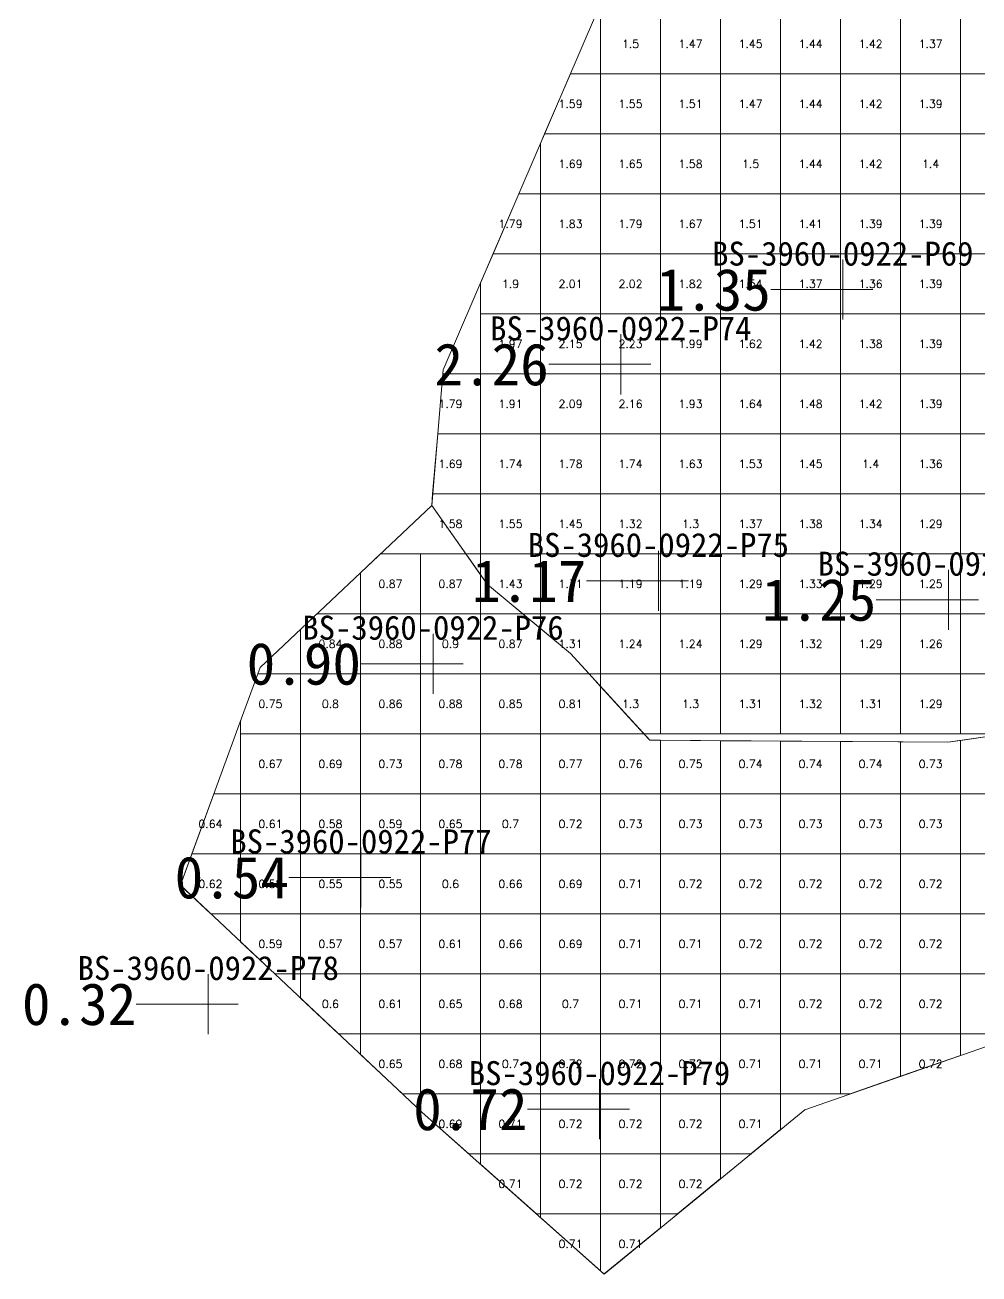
# Model space of a CAD drawing. Header units: inches. Extents: x 469941.1 to 469984.2, y 4349678.7 to 4349716.
# Drawn here: x 469941.13 to 469957.03, y 4349678.65 to 4349699.47 of the extents above; entities that cross this region are included whole.
import ezdxf
from ezdxf.enums import TextEntityAlignment as Align

# ---------------------------------------------------------------- set-up
doc = ezdxf.new("R2010")
doc.units = ezdxf.units.IN
doc.header["$MEASUREMENT"] = 0
for name, color, linetype, lineweight in [('0.500-1.000', 7, 'Continuous', 0), ('点', 7, 'Continuous', 0), ('爆区方格网', 7, 'Continuous', 0), ('线条', 7, 'Continuous', 0), ('钻孔', 7, 'Continuous', 0)]:
    doc.layers.add(name, color=color, linetype=linetype, lineweight=lineweight)
doc.styles.add('3dmine_textStyle_1', font='txt.shx', dxfattribs={"height": 1, "bigfont": 'gbcbig.shx'})
doc.styles.add('3dmine_textStyle_2', font='', dxfattribs={"height": 1})
doc.styles.get('3dmine_textStyle_2').set_extended_font_data('SimSun-ExtB')

msp = doc.modelspace()

# ---------------------------------------------------------------- hatches: boundary and pattern name
at = {"layer": '钻孔', "linetype": 'Continuous', "lineweight": 0, "true_color": 0x0000ff, "extrusion": (0, 1, 0)}
for points in [[(-469955.757, 3950.431), (-469954.757, 3950.431), (-469954.757, 3961.431), (-469955.757, 3961.431)], [(-469952.684, 3950.383), (-469951.684, 3950.383), (-469951.684, 3961.383), (-469952.684, 3961.383)], [(-469957.515, 3950.439), (-469956.515, 3950.439), (-469956.515, 3961.439), (-469957.515, 3961.439)]]:
    msp.add_hatch(color=5, dxfattribs=at).paths.add_polyline_path(points, flags=0)
at = {"layer": '钻孔', "linetype": 'Continuous', "lineweight": 0, "true_color": 0xff0000, "extrusion": (0, 1, 0)}
msp.add_hatch(color=1, dxfattribs=at).paths.add_polyline_path([(-469952.058, 3949.57), (-469951.058, 3949.57), (-469951.058, 3961.57), (-469952.058, 3961.57)], flags=0)
at = {"layer": '钻孔', "linetype": 'Continuous', "lineweight": 0, "true_color": 0x00ffff, "extrusion": (0, 1, 0)}
for points in [[(-469948.929, 3950.426), (-469947.929, 3950.426), (-469947.929, 3961.426), (-469948.929, 3961.426)], [(-469947.729, 3949.663), (-469946.729, 3949.663), (-469946.729, 3961.663), (-469947.729, 3961.663)], [(-469951.703, 3949.534), (-469950.703, 3949.534), (-469950.703, 3961.534), (-469951.703, 3961.534)]]:
    msp.add_hatch(color=4, dxfattribs=at).paths.add_polyline_path(points, flags=0)
at = {"layer": '钻孔', "linetype": 'Continuous', "lineweight": 0, "true_color": 0x808080, "extrusion": (0, 1, 0)}
msp.add_hatch(color=8, dxfattribs=at).paths.add_polyline_path([(-469945.185, 3949.56), (-469944.185, 3949.56), (-469944.185, 3961.56), (-469945.185, 3961.56)], flags=0)

# ---------------------------------------------------------------- linework, layer by layer
at = {"color": 5, "linetype": 'Continuous', "lineweight": 0, "true_color": 0x0000ff, "elevation": 3955.312}
msp.add_lwpolyline([(469956.509, 4349687.517), (469951.539, 4349687.55), (469950.221, 4349688.994), (469948.836, 4349690.144), (469947.907, 4349691.463), (469948.098, 4349693.722), (469950.911, 4349700.265), (469954.86, 4349706.218), (469957.664, 4349708.641), (469959.771, 4349706.436), (469962.187, 4349703.349), (469961.209, 4349701.689), (469964.645, 4349699.455), (469959.921, 4349698.62), (469957.479, 4349696.087), (469959.031, 4349690.31), (469962.578, 4349688.383), (469956.509, 4349687.517)], dxfattribs=at)
at = {"layer": '0.500-1.000', "color": 4, "linetype": 'Continuous', "lineweight": 0, "true_color": 0x00ffff}
msp.add_lwpolyline([(469948.836, 4349690.144), (469950.221, 4349688.994), (469951.539, 4349687.55), (469955.762, 4349687.522), (469956.509, 4349687.517), (469962.578, 4349688.383), (469965.577, 4349685.382), (469954.122, 4349681.391), (469950.778, 4349678.653), (469947.749, 4349681.347), (469947.246, 4349681.819), (469943.719, 4349685.132), (469944.739, 4349687.917), (469945.048, 4349688.759), (469947.907, 4349691.463), (469948.836, 4349690.144)], dxfattribs=at)
at = {"layer": '点', "color": 138, "linetype": 'Continuous', "lineweight": 0, "true_color": 0x004c4c}
for points, elevation in [([(469954.757, 4349694.559), (469954.757, 4349695.559)], 3961.431), ([(469955.257, 4349695.059), (469954.257, 4349695.059)], 3961.431), ([(469951.058, 4349693.314), (469951.058, 4349694.314)], 3961.57), ([(469951.558, 4349693.814), (469950.558, 4349693.814)], 3961.57), ([(469951.684, 4349689.704), (469951.684, 4349690.704)], 3961.383), ([(469956.515, 4349689.391), (469956.515, 4349690.391)], 3961.439), ([(469952.184, 4349690.204), (469951.184, 4349690.204)], 3961.383), ([(469957.015, 4349689.891), (469956.015, 4349689.891)], 3961.439), ([(469947.929, 4349688.325), (469947.929, 4349689.325)], 3961.426), ([(469948.429, 4349688.825), (469947.429, 4349688.825)], 3961.426), ([(469946.729, 4349684.763), (469946.729, 4349685.763)], 3961.663), ([(469947.229, 4349685.263), (469946.229, 4349685.263)], 3961.663), ([(469944.185, 4349682.653), (469944.185, 4349683.653)], 3961.56), ([(469944.685, 4349683.153), (469943.685, 4349683.153)], 3961.56), ([(469950.703, 4349680.901), (469950.703, 4349681.901)], 3961.534), ([(469951.203, 4349681.401), (469950.203, 4349681.401)], 3961.534)]:
    msp.add_lwpolyline(points, dxfattribs=dict(at, elevation=elevation))
at = {"layer": '爆区方格网', "color": 5, "linetype": 'Continuous', "lineweight": 0, "true_color": 0x0000ff, "elevation": 3961.383}
for points in [[(469951.72, 4349698.654), (469950.72, 4349698.654), (469950.72, 4349699.654), (469951.72, 4349699.654), (469951.72, 4349698.654)], [(469952.72, 4349698.654), (469951.72, 4349698.654), (469951.72, 4349699.654), (469952.72, 4349699.654), (469952.72, 4349698.654)], [(469953.72, 4349698.654), (469952.72, 4349698.654), (469952.72, 4349699.654), (469953.72, 4349699.654), (469953.72, 4349698.654)], [(469954.72, 4349698.654), (469953.72, 4349698.654), (469953.72, 4349699.654), (469954.72, 4349699.654), (469954.72, 4349698.654)], [(469955.72, 4349698.654), (469954.72, 4349698.654), (469954.72, 4349699.654), (469955.72, 4349699.654), (469955.72, 4349698.654)], [(469956.72, 4349698.654), (469955.72, 4349698.654), (469955.72, 4349699.654), (469956.72, 4349699.654), (469956.72, 4349698.654)], [(469957.72, 4349698.654), (469956.72, 4349698.654), (469956.72, 4349699.654), (469957.72, 4349699.654), (469957.72, 4349698.654)], [(469950.72, 4349697.654), (469949.788, 4349697.654), (469950.218, 4349698.654), (469950.72, 4349698.654), (469950.72, 4349697.654)], [(469951.72, 4349697.654), (469950.72, 4349697.654), (469950.72, 4349698.654), (469951.72, 4349698.654), (469951.72, 4349697.654)], [(469952.72, 4349697.654), (469951.72, 4349697.654), (469951.72, 4349698.654), (469952.72, 4349698.654), (469952.72, 4349697.654)], [(469953.72, 4349697.654), (469952.72, 4349697.654), (469952.72, 4349698.654), (469953.72, 4349698.654), (469953.72, 4349697.654)], [(469954.72, 4349697.654), (469953.72, 4349697.654), (469953.72, 4349698.654), (469954.72, 4349698.654), (469954.72, 4349697.654)], [(469955.72, 4349697.654), (469954.72, 4349697.654), (469954.72, 4349698.654), (469955.72, 4349698.654), (469955.72, 4349697.654)], [(469956.72, 4349697.654), (469955.72, 4349697.654), (469955.72, 4349698.654), (469956.72, 4349698.654), (469956.72, 4349697.654)], [(469957.72, 4349697.654), (469956.72, 4349697.654), (469956.72, 4349698.654), (469957.72, 4349698.654), (469957.72, 4349697.654)], [(469950.72, 4349696.654), (469949.72, 4349696.654), (469949.72, 4349697.495), (469949.788, 4349697.654), (469950.72, 4349697.654), (469950.72, 4349696.654)], [(469951.72, 4349696.654), (469950.72, 4349696.654), (469950.72, 4349697.654), (469951.72, 4349697.654), (469951.72, 4349696.654)], [(469952.72, 4349696.654), (469951.72, 4349696.654), (469951.72, 4349697.654), (469952.72, 4349697.654), (469952.72, 4349696.654)], [(469953.72, 4349696.654), (469952.72, 4349696.654), (469952.72, 4349697.654), (469953.72, 4349697.654), (469953.72, 4349696.654)], [(469954.72, 4349696.654), (469953.72, 4349696.654), (469953.72, 4349697.654), (469954.72, 4349697.654), (469954.72, 4349696.654)], [(469955.72, 4349696.654), (469954.72, 4349696.654), (469954.72, 4349697.654), (469955.72, 4349697.654), (469955.72, 4349696.654)], [(469956.72, 4349696.654), (469955.72, 4349696.654), (469955.72, 4349697.654), (469956.72, 4349697.654), (469956.72, 4349696.654)], [(469957.72, 4349696.654), (469956.72, 4349696.654), (469956.72, 4349697.654), (469957.72, 4349697.654), (469957.72, 4349696.654)], [(469949.72, 4349695.654), (469948.929, 4349695.654), (469949.359, 4349696.654), (469949.72, 4349696.654), (469949.72, 4349695.654)], [(469950.72, 4349695.654), (469949.72, 4349695.654), (469949.72, 4349696.654), (469950.72, 4349696.654), (469950.72, 4349695.654)], [(469951.72, 4349695.654), (469950.72, 4349695.654), (469950.72, 4349696.654), (469951.72, 4349696.654), (469951.72, 4349695.654)], [(469952.72, 4349695.654), (469951.72, 4349695.654), (469951.72, 4349696.654), (469952.72, 4349696.654), (469952.72, 4349695.654)], [(469953.72, 4349695.654), (469952.72, 4349695.654), (469952.72, 4349696.654), (469953.72, 4349696.654), (469953.72, 4349695.654)], [(469954.72, 4349695.654), (469953.72, 4349695.654), (469953.72, 4349696.654), (469954.72, 4349696.654), (469954.72, 4349695.654)], [(469955.72, 4349695.654), (469954.72, 4349695.654), (469954.72, 4349696.654), (469955.72, 4349696.654), (469955.72, 4349695.654)], [(469956.72, 4349695.654), (469955.72, 4349695.654), (469955.72, 4349696.654), (469956.72, 4349696.654), (469956.72, 4349695.654)], [(469957.72, 4349696.337), (469957.479, 4349696.087), (469957.595, 4349695.654), (469956.72, 4349695.654), (469956.72, 4349696.654), (469957.72, 4349696.654), (469957.72, 4349696.337)], [(469949.72, 4349694.654), (469948.72, 4349694.654), (469948.72, 4349695.17), (469948.929, 4349695.654), (469949.72, 4349695.654), (469949.72, 4349694.654)], [(469950.72, 4349694.654), (469949.72, 4349694.654), (469949.72, 4349695.654), (469950.72, 4349695.654), (469950.72, 4349694.654)], [(469951.72, 4349694.654), (469950.72, 4349694.654), (469950.72, 4349695.654), (469951.72, 4349695.654), (469951.72, 4349694.654)], [(469952.72, 4349694.654), (469951.72, 4349694.654), (469951.72, 4349695.654), (469952.72, 4349695.654), (469952.72, 4349694.654)], [(469953.72, 4349694.654), (469952.72, 4349694.654), (469952.72, 4349695.654), (469953.72, 4349695.654), (469953.72, 4349694.654)], [(469954.72, 4349694.654), (469953.72, 4349694.654), (469953.72, 4349695.654), (469954.72, 4349695.654), (469954.72, 4349694.654)], [(469955.72, 4349694.654), (469954.72, 4349694.654), (469954.72, 4349695.654), (469955.72, 4349695.654), (469955.72, 4349694.654)], [(469956.72, 4349694.654), (469955.72, 4349694.654), (469955.72, 4349695.654), (469956.72, 4349695.654), (469956.72, 4349694.654)], [(469957.72, 4349695.189), (469957.72, 4349694.654), (469956.72, 4349694.654), (469956.72, 4349695.654), (469957.595, 4349695.654), (469957.72, 4349695.189)], [(469949.72, 4349693.654), (469948.72, 4349693.654), (469948.72, 4349694.654), (469949.72, 4349694.654), (469949.72, 4349693.654)], [(469950.72, 4349693.654), (469949.72, 4349693.654), (469949.72, 4349694.654), (469950.72, 4349694.654), (469950.72, 4349693.654)], [(469951.72, 4349693.654), (469950.72, 4349693.654), (469950.72, 4349694.654), (469951.72, 4349694.654), (469951.72, 4349693.654)], [(469952.72, 4349693.654), (469951.72, 4349693.654), (469951.72, 4349694.654), (469952.72, 4349694.654), (469952.72, 4349693.654)], [(469953.72, 4349693.654), (469952.72, 4349693.654), (469952.72, 4349694.654), (469953.72, 4349694.654), (469953.72, 4349693.654)], [(469954.72, 4349693.654), (469953.72, 4349693.654), (469953.72, 4349694.654), (469954.72, 4349694.654), (469954.72, 4349693.654)], [(469955.72, 4349693.654), (469954.72, 4349693.654), (469954.72, 4349694.654), (469955.72, 4349694.654), (469955.72, 4349693.654)], [(469956.72, 4349693.654), (469955.72, 4349693.654), (469955.72, 4349694.654), (469956.72, 4349694.654), (469956.72, 4349693.654)], [(469957.72, 4349693.654), (469956.72, 4349693.654), (469956.72, 4349694.654), (469957.72, 4349694.654), (469957.72, 4349693.654)], [(469948.72, 4349692.654), (469948.008, 4349692.654), (469948.092, 4349693.654), (469948.72, 4349693.654), (469948.72, 4349692.654)], [(469949.72, 4349692.654), (469948.72, 4349692.654), (469948.72, 4349693.654), (469949.72, 4349693.654), (469949.72, 4349692.654)], [(469950.72, 4349692.654), (469949.72, 4349692.654), (469949.72, 4349693.654), (469950.72, 4349693.654), (469950.72, 4349692.654)], [(469951.72, 4349692.654), (469950.72, 4349692.654), (469950.72, 4349693.654), (469951.72, 4349693.654), (469951.72, 4349692.654)], [(469952.72, 4349692.654), (469951.72, 4349692.654), (469951.72, 4349693.654), (469952.72, 4349693.654), (469952.72, 4349692.654)], [(469953.72, 4349692.654), (469952.72, 4349692.654), (469952.72, 4349693.654), (469953.72, 4349693.654), (469953.72, 4349692.654)], [(469954.72, 4349692.654), (469953.72, 4349692.654), (469953.72, 4349693.654), (469954.72, 4349693.654), (469954.72, 4349692.654)], [(469955.72, 4349692.654), (469954.72, 4349692.654), (469954.72, 4349693.654), (469955.72, 4349693.654), (469955.72, 4349692.654)], [(469956.72, 4349692.654), (469955.72, 4349692.654), (469955.72, 4349693.654), (469956.72, 4349693.654), (469956.72, 4349692.654)], [(469957.72, 4349692.654), (469956.72, 4349692.654), (469956.72, 4349693.654), (469957.72, 4349693.654), (469957.72, 4349692.654)], [(469948.72, 4349691.654), (469947.923, 4349691.654), (469948.008, 4349692.654), (469948.72, 4349692.654), (469948.72, 4349691.654)], [(469949.72, 4349691.654), (469948.72, 4349691.654), (469948.72, 4349692.654), (469949.72, 4349692.654), (469949.72, 4349691.654)], [(469950.72, 4349691.654), (469949.72, 4349691.654), (469949.72, 4349692.654), (469950.72, 4349692.654), (469950.72, 4349691.654)], [(469951.72, 4349691.654), (469950.72, 4349691.654), (469950.72, 4349692.654), (469951.72, 4349692.654), (469951.72, 4349691.654)], [(469952.72, 4349691.654), (469951.72, 4349691.654), (469951.72, 4349692.654), (469952.72, 4349692.654), (469952.72, 4349691.654)], [(469953.72, 4349691.654), (469952.72, 4349691.654), (469952.72, 4349692.654), (469953.72, 4349692.654), (469953.72, 4349691.654)], [(469954.72, 4349691.654), (469953.72, 4349691.654), (469953.72, 4349692.654), (469954.72, 4349692.654), (469954.72, 4349691.654)], [(469955.72, 4349691.654), (469954.72, 4349691.654), (469954.72, 4349692.654), (469955.72, 4349692.654), (469955.72, 4349691.654)], [(469956.72, 4349691.654), (469955.72, 4349691.654), (469955.72, 4349692.654), (469956.72, 4349692.654), (469956.72, 4349691.654)], [(469957.72, 4349691.654), (469956.72, 4349691.654), (469956.72, 4349692.654), (469957.72, 4349692.654), (469957.72, 4349691.654)], [(469948.72, 4349690.654), (469948.476, 4349690.654), (469947.907, 4349691.463), (469947.923, 4349691.654), (469948.72, 4349691.654), (469948.72, 4349690.654)], [(469949.72, 4349690.654), (469948.72, 4349690.654), (469948.72, 4349691.654), (469949.72, 4349691.654), (469949.72, 4349690.654)], [(469950.72, 4349690.654), (469949.72, 4349690.654), (469949.72, 4349691.654), (469950.72, 4349691.654), (469950.72, 4349690.654)], [(469951.72, 4349690.654), (469950.72, 4349690.654), (469950.72, 4349691.654), (469951.72, 4349691.654), (469951.72, 4349690.654)], [(469952.72, 4349690.654), (469951.72, 4349690.654), (469951.72, 4349691.654), (469952.72, 4349691.654), (469952.72, 4349690.654)], [(469953.72, 4349690.654), (469952.72, 4349690.654), (469952.72, 4349691.654), (469953.72, 4349691.654), (469953.72, 4349690.654)], [(469954.72, 4349690.654), (469953.72, 4349690.654), (469953.72, 4349691.654), (469954.72, 4349691.654), (469954.72, 4349690.654)], [(469955.72, 4349690.654), (469954.72, 4349690.654), (469954.72, 4349691.654), (469955.72, 4349691.654), (469955.72, 4349690.654)], [(469956.72, 4349690.654), (469955.72, 4349690.654), (469955.72, 4349691.654), (469956.72, 4349691.654), (469956.72, 4349690.654)], [(469957.72, 4349690.654), (469956.72, 4349690.654), (469956.72, 4349691.654), (469957.72, 4349691.654), (469957.72, 4349690.654)], [(469949.72, 4349689.654), (469949.425, 4349689.654), (469948.836, 4349690.144), (469948.72, 4349690.308), (469948.72, 4349690.654), (469949.72, 4349690.654), (469949.72, 4349689.654)], [(469950.72, 4349689.654), (469949.72, 4349689.654), (469949.72, 4349690.654), (469950.72, 4349690.654), (469950.72, 4349689.654)], [(469951.72, 4349689.654), (469950.72, 4349689.654), (469950.72, 4349690.654), (469951.72, 4349690.654), (469951.72, 4349689.654)], [(469952.72, 4349689.654), (469951.72, 4349689.654), (469951.72, 4349690.654), (469952.72, 4349690.654), (469952.72, 4349689.654)], [(469953.72, 4349689.654), (469952.72, 4349689.654), (469952.72, 4349690.654), (469953.72, 4349690.654), (469953.72, 4349689.654)], [(469954.72, 4349689.654), (469953.72, 4349689.654), (469953.72, 4349690.654), (469954.72, 4349690.654), (469954.72, 4349689.654)], [(469955.72, 4349689.654), (469954.72, 4349689.654), (469954.72, 4349690.654), (469955.72, 4349690.654), (469955.72, 4349689.654)], [(469956.72, 4349689.654), (469955.72, 4349689.654), (469955.72, 4349690.654), (469956.72, 4349690.654), (469956.72, 4349689.654)], [(469957.72, 4349689.654), (469956.72, 4349689.654), (469956.72, 4349690.654), (469957.72, 4349690.654), (469957.72, 4349689.654)], [(469950.72, 4349688.654), (469950.531, 4349688.654), (469950.221, 4349688.994), (469949.72, 4349689.41), (469949.72, 4349689.654), (469950.72, 4349689.654), (469950.72, 4349688.654)], [(469951.72, 4349688.654), (469950.72, 4349688.654), (469950.72, 4349689.654), (469951.72, 4349689.654), (469951.72, 4349688.654)], [(469952.72, 4349688.654), (469951.72, 4349688.654), (469951.72, 4349689.654), (469952.72, 4349689.654), (469952.72, 4349688.654)], [(469953.72, 4349688.654), (469952.72, 4349688.654), (469952.72, 4349689.654), (469953.72, 4349689.654), (469953.72, 4349688.654)], [(469954.72, 4349688.654), (469953.72, 4349688.654), (469953.72, 4349689.654), (469954.72, 4349689.654), (469954.72, 4349688.654)], [(469955.72, 4349688.654), (469954.72, 4349688.654), (469954.72, 4349689.654), (469955.72, 4349689.654), (469955.72, 4349688.654)], [(469956.72, 4349688.654), (469955.72, 4349688.654), (469955.72, 4349689.654), (469956.72, 4349689.654), (469956.72, 4349688.654)], [(469957.72, 4349688.654), (469956.72, 4349688.654), (469956.72, 4349689.654), (469957.72, 4349689.654), (469957.72, 4349688.654)], [(469951.72, 4349687.654), (469951.443, 4349687.654), (469950.72, 4349688.447), (469950.72, 4349688.654), (469951.72, 4349688.654), (469951.72, 4349687.654)], [(469952.72, 4349687.654), (469951.72, 4349687.654), (469951.72, 4349688.654), (469952.72, 4349688.654), (469952.72, 4349687.654)], [(469953.72, 4349687.654), (469952.72, 4349687.654), (469952.72, 4349688.654), (469953.72, 4349688.654), (469953.72, 4349687.654)], [(469954.72, 4349687.654), (469953.72, 4349687.654), (469953.72, 4349688.654), (469954.72, 4349688.654), (469954.72, 4349687.654)], [(469955.72, 4349687.654), (469954.72, 4349687.654), (469954.72, 4349688.654), (469955.72, 4349688.654), (469955.72, 4349687.654)], [(469956.72, 4349687.654), (469955.72, 4349687.654), (469955.72, 4349688.654), (469956.72, 4349688.654), (469956.72, 4349687.654)], [(469957.72, 4349687.689), (469957.474, 4349687.654), (469956.72, 4349687.654), (469956.72, 4349688.654), (469957.72, 4349688.654), (469957.72, 4349687.689)]]:
    msp.add_lwpolyline(points, dxfattribs=at)
at = {"layer": '爆区方格网', "color": 4, "linetype": 'Continuous', "lineweight": 0, "true_color": 0x00ffff, "elevation": 3961.534}
for points in [[(469947.72, 4349689.654), (469946.72, 4349689.654), (469946.72, 4349690.34), (469947.052, 4349690.654), (469947.72, 4349690.654), (469947.72, 4349689.654)], [(469948.72, 4349690.308), (469948.72, 4349689.654), (469947.72, 4349689.654), (469947.72, 4349690.654), (469948.476, 4349690.654), (469948.72, 4349690.308)], [(469946.72, 4349688.654), (469945.72, 4349688.654), (469945.72, 4349689.395), (469945.995, 4349689.654), (469946.72, 4349689.654), (469946.72, 4349688.654)], [(469947.72, 4349688.654), (469946.72, 4349688.654), (469946.72, 4349689.654), (469947.72, 4349689.654), (469947.72, 4349688.654)], [(469948.72, 4349688.654), (469947.72, 4349688.654), (469947.72, 4349689.654), (469948.72, 4349689.654), (469948.72, 4349688.654)], [(469949.72, 4349689.41), (469949.72, 4349688.654), (469948.72, 4349688.654), (469948.72, 4349689.654), (469949.425, 4349689.654), (469949.72, 4349689.41)], [(469945.72, 4349687.654), (469944.72, 4349687.654), (469944.72, 4349687.865), (469944.739, 4349687.917), (469945.009, 4349688.654), (469945.72, 4349688.654), (469945.72, 4349687.654)], [(469946.72, 4349687.654), (469945.72, 4349687.654), (469945.72, 4349688.654), (469946.72, 4349688.654), (469946.72, 4349687.654)], [(469947.72, 4349687.654), (469946.72, 4349687.654), (469946.72, 4349688.654), (469947.72, 4349688.654), (469947.72, 4349687.654)], [(469948.72, 4349687.654), (469947.72, 4349687.654), (469947.72, 4349688.654), (469948.72, 4349688.654), (469948.72, 4349687.654)], [(469949.72, 4349687.654), (469948.72, 4349687.654), (469948.72, 4349688.654), (469949.72, 4349688.654), (469949.72, 4349687.654)], [(469950.72, 4349688.447), (469950.72, 4349687.654), (469949.72, 4349687.654), (469949.72, 4349688.654), (469950.531, 4349688.654), (469950.72, 4349688.447)], [(469945.72, 4349686.654), (469944.72, 4349686.654), (469944.72, 4349687.654), (469945.72, 4349687.654), (469945.72, 4349686.654)], [(469946.72, 4349686.654), (469945.72, 4349686.654), (469945.72, 4349687.654), (469946.72, 4349687.654), (469946.72, 4349686.654)], [(469947.72, 4349686.654), (469946.72, 4349686.654), (469946.72, 4349687.654), (469947.72, 4349687.654), (469947.72, 4349686.654)], [(469948.72, 4349686.654), (469947.72, 4349686.654), (469947.72, 4349687.654), (469948.72, 4349687.654), (469948.72, 4349686.654)], [(469949.72, 4349686.654), (469948.72, 4349686.654), (469948.72, 4349687.654), (469949.72, 4349687.654), (469949.72, 4349686.654)], [(469950.72, 4349686.654), (469949.72, 4349686.654), (469949.72, 4349687.654), (469950.72, 4349687.654), (469950.72, 4349686.654)], [(469951.539, 4349687.55), (469951.72, 4349687.549), (469951.72, 4349686.654), (469950.72, 4349686.654), (469950.72, 4349687.654), (469951.443, 4349687.654), (469951.539, 4349687.55)], [(469957.72, 4349686.654), (469956.72, 4349686.654), (469956.72, 4349687.547), (469957.474, 4349687.654), (469957.72, 4349687.654), (469957.72, 4349686.654)], [(469952.72, 4349687.542), (469952.72, 4349686.654), (469951.72, 4349686.654), (469951.72, 4349687.549), (469952.72, 4349687.542)], [(469953.72, 4349687.535), (469953.72, 4349686.654), (469952.72, 4349686.654), (469952.72, 4349687.542), (469953.72, 4349687.535)], [(469954.72, 4349687.529), (469954.72, 4349686.654), (469953.72, 4349686.654), (469953.72, 4349687.535), (469954.72, 4349687.529)], [(469955.72, 4349687.522), (469955.72, 4349686.654), (469954.72, 4349686.654), (469954.72, 4349687.529), (469955.72, 4349687.522)], [(469956.72, 4349686.654), (469955.72, 4349686.654), (469955.72, 4349687.522), (469955.762, 4349687.522), (469956.509, 4349687.517), (469956.72, 4349687.547), (469956.72, 4349686.654)], [(469944.72, 4349685.654), (469943.91, 4349685.654), (469944.277, 4349686.654), (469944.72, 4349686.654), (469944.72, 4349685.654)], [(469945.72, 4349685.654), (469944.72, 4349685.654), (469944.72, 4349686.654), (469945.72, 4349686.654), (469945.72, 4349685.654)], [(469946.72, 4349685.654), (469945.72, 4349685.654), (469945.72, 4349686.654), (469946.72, 4349686.654), (469946.72, 4349685.654)], [(469947.72, 4349685.654), (469946.72, 4349685.654), (469946.72, 4349686.654), (469947.72, 4349686.654), (469947.72, 4349685.654)], [(469948.72, 4349685.654), (469947.72, 4349685.654), (469947.72, 4349686.654), (469948.72, 4349686.654), (469948.72, 4349685.654)], [(469949.72, 4349685.654), (469948.72, 4349685.654), (469948.72, 4349686.654), (469949.72, 4349686.654), (469949.72, 4349685.654)], [(469950.72, 4349685.654), (469949.72, 4349685.654), (469949.72, 4349686.654), (469950.72, 4349686.654), (469950.72, 4349685.654)], [(469951.72, 4349685.654), (469950.72, 4349685.654), (469950.72, 4349686.654), (469951.72, 4349686.654), (469951.72, 4349685.654)], [(469952.72, 4349685.654), (469951.72, 4349685.654), (469951.72, 4349686.654), (469952.72, 4349686.654), (469952.72, 4349685.654)], [(469953.72, 4349685.654), (469952.72, 4349685.654), (469952.72, 4349686.654), (469953.72, 4349686.654), (469953.72, 4349685.654)], [(469954.72, 4349685.654), (469953.72, 4349685.654), (469953.72, 4349686.654), (469954.72, 4349686.654), (469954.72, 4349685.654)], [(469955.72, 4349685.654), (469954.72, 4349685.654), (469954.72, 4349686.654), (469955.72, 4349686.654), (469955.72, 4349685.654)], [(469956.72, 4349685.654), (469955.72, 4349685.654), (469955.72, 4349686.654), (469956.72, 4349686.654), (469956.72, 4349685.654)], [(469957.72, 4349685.654), (469956.72, 4349685.654), (469956.72, 4349686.654), (469957.72, 4349686.654), (469957.72, 4349685.654)], [(469944.72, 4349684.654), (469944.228, 4349684.654), (469943.72, 4349685.131), (469943.72, 4349685.135), (469943.91, 4349685.654), (469944.72, 4349685.654), (469944.72, 4349684.654)], [(469945.72, 4349684.654), (469944.72, 4349684.654), (469944.72, 4349685.654), (469945.72, 4349685.654), (469945.72, 4349684.654)], [(469946.72, 4349684.654), (469945.72, 4349684.654), (469945.72, 4349685.654), (469946.72, 4349685.654), (469946.72, 4349684.654)], [(469947.72, 4349684.654), (469946.72, 4349684.654), (469946.72, 4349685.654), (469947.72, 4349685.654), (469947.72, 4349684.654)], [(469948.72, 4349684.654), (469947.72, 4349684.654), (469947.72, 4349685.654), (469948.72, 4349685.654), (469948.72, 4349684.654)], [(469949.72, 4349684.654), (469948.72, 4349684.654), (469948.72, 4349685.654), (469949.72, 4349685.654), (469949.72, 4349684.654)], [(469950.72, 4349684.654), (469949.72, 4349684.654), (469949.72, 4349685.654), (469950.72, 4349685.654), (469950.72, 4349684.654)], [(469951.72, 4349684.654), (469950.72, 4349684.654), (469950.72, 4349685.654), (469951.72, 4349685.654), (469951.72, 4349684.654)], [(469952.72, 4349684.654), (469951.72, 4349684.654), (469951.72, 4349685.654), (469952.72, 4349685.654), (469952.72, 4349684.654)], [(469953.72, 4349684.654), (469952.72, 4349684.654), (469952.72, 4349685.654), (469953.72, 4349685.654), (469953.72, 4349684.654)], [(469954.72, 4349684.654), (469953.72, 4349684.654), (469953.72, 4349685.654), (469954.72, 4349685.654), (469954.72, 4349684.654)], [(469955.72, 4349684.654), (469954.72, 4349684.654), (469954.72, 4349685.654), (469955.72, 4349685.654), (469955.72, 4349684.654)], [(469956.72, 4349684.654), (469955.72, 4349684.654), (469955.72, 4349685.654), (469956.72, 4349685.654), (469956.72, 4349684.654)], [(469957.72, 4349684.654), (469956.72, 4349684.654), (469956.72, 4349685.654), (469957.72, 4349685.654), (469957.72, 4349684.654)], [(469945.72, 4349683.654), (469945.292, 4349683.654), (469944.72, 4349684.192), (469944.72, 4349684.654), (469945.72, 4349684.654), (469945.72, 4349683.654)], [(469946.72, 4349683.654), (469945.72, 4349683.654), (469945.72, 4349684.654), (469946.72, 4349684.654), (469946.72, 4349683.654)], [(469947.72, 4349683.654), (469946.72, 4349683.654), (469946.72, 4349684.654), (469947.72, 4349684.654), (469947.72, 4349683.654)], [(469948.72, 4349683.654), (469947.72, 4349683.654), (469947.72, 4349684.654), (469948.72, 4349684.654), (469948.72, 4349683.654)], [(469949.72, 4349683.654), (469948.72, 4349683.654), (469948.72, 4349684.654), (469949.72, 4349684.654), (469949.72, 4349683.654)], [(469950.72, 4349683.654), (469949.72, 4349683.654), (469949.72, 4349684.654), (469950.72, 4349684.654), (469950.72, 4349683.654)], [(469951.72, 4349683.654), (469950.72, 4349683.654), (469950.72, 4349684.654), (469951.72, 4349684.654), (469951.72, 4349683.654)], [(469952.72, 4349683.654), (469951.72, 4349683.654), (469951.72, 4349684.654), (469952.72, 4349684.654), (469952.72, 4349683.654)], [(469953.72, 4349683.654), (469952.72, 4349683.654), (469952.72, 4349684.654), (469953.72, 4349684.654), (469953.72, 4349683.654)], [(469954.72, 4349683.654), (469953.72, 4349683.654), (469953.72, 4349684.654), (469954.72, 4349684.654), (469954.72, 4349683.654)], [(469955.72, 4349683.654), (469954.72, 4349683.654), (469954.72, 4349684.654), (469955.72, 4349684.654), (469955.72, 4349683.654)], [(469956.72, 4349683.654), (469955.72, 4349683.654), (469955.72, 4349684.654), (469956.72, 4349684.654), (469956.72, 4349683.654)], [(469957.72, 4349683.654), (469956.72, 4349683.654), (469956.72, 4349684.654), (469957.72, 4349684.654), (469957.72, 4349683.654)], [(469946.72, 4349682.654), (469946.357, 4349682.654), (469945.72, 4349683.253), (469945.72, 4349683.654), (469946.72, 4349683.654), (469946.72, 4349682.654)], [(469947.72, 4349682.654), (469946.72, 4349682.654), (469946.72, 4349683.654), (469947.72, 4349683.654), (469947.72, 4349682.654)], [(469948.72, 4349682.654), (469947.72, 4349682.654), (469947.72, 4349683.654), (469948.72, 4349683.654), (469948.72, 4349682.654)], [(469949.72, 4349682.654), (469948.72, 4349682.654), (469948.72, 4349683.654), (469949.72, 4349683.654), (469949.72, 4349682.654)], [(469950.72, 4349682.654), (469949.72, 4349682.654), (469949.72, 4349683.654), (469950.72, 4349683.654), (469950.72, 4349682.654)], [(469951.72, 4349682.654), (469950.72, 4349682.654), (469950.72, 4349683.654), (469951.72, 4349683.654), (469951.72, 4349682.654)], [(469952.72, 4349682.654), (469951.72, 4349682.654), (469951.72, 4349683.654), (469952.72, 4349683.654), (469952.72, 4349682.654)], [(469953.72, 4349682.654), (469952.72, 4349682.654), (469952.72, 4349683.654), (469953.72, 4349683.654), (469953.72, 4349682.654)], [(469954.72, 4349682.654), (469953.72, 4349682.654), (469953.72, 4349683.654), (469954.72, 4349683.654), (469954.72, 4349682.654)], [(469955.72, 4349682.654), (469954.72, 4349682.654), (469954.72, 4349683.654), (469955.72, 4349683.654), (469955.72, 4349682.654)], [(469956.72, 4349682.654), (469955.72, 4349682.654), (469955.72, 4349683.654), (469956.72, 4349683.654), (469956.72, 4349682.654)], [(469957.72, 4349682.654), (469956.72, 4349682.654), (469956.72, 4349683.654), (469957.72, 4349683.654), (469957.72, 4349682.654)], [(469947.72, 4349681.654), (469947.422, 4349681.654), (469947.246, 4349681.819), (469946.72, 4349682.313), (469946.72, 4349682.654), (469947.72, 4349682.654), (469947.72, 4349681.654)], [(469948.72, 4349681.654), (469947.72, 4349681.654), (469947.72, 4349682.654), (469948.72, 4349682.654), (469948.72, 4349681.654)], [(469949.72, 4349681.654), (469948.72, 4349681.654), (469948.72, 4349682.654), (469949.72, 4349682.654), (469949.72, 4349681.654)], [(469950.72, 4349681.654), (469949.72, 4349681.654), (469949.72, 4349682.654), (469950.72, 4349682.654), (469950.72, 4349681.654)], [(469951.72, 4349681.654), (469950.72, 4349681.654), (469950.72, 4349682.654), (469951.72, 4349682.654), (469951.72, 4349681.654)], [(469952.72, 4349681.654), (469951.72, 4349681.654), (469951.72, 4349682.654), (469952.72, 4349682.654), (469952.72, 4349681.654)], [(469953.72, 4349681.654), (469952.72, 4349681.654), (469952.72, 4349682.654), (469953.72, 4349682.654), (469953.72, 4349681.654)], [(469954.72, 4349681.654), (469953.72, 4349681.654), (469953.72, 4349682.654), (469954.72, 4349682.654), (469954.72, 4349681.654)], [(469955.72, 4349681.948), (469954.878, 4349681.654), (469954.72, 4349681.654), (469954.72, 4349682.654), (469955.72, 4349682.654), (469955.72, 4349681.948)], [(469956.72, 4349682.296), (469955.72, 4349681.948), (469955.72, 4349682.654), (469956.72, 4349682.654), (469956.72, 4349682.296)], [(469948.72, 4349680.654), (469948.528, 4349680.654), (469947.749, 4349681.347), (469947.72, 4349681.374), (469947.72, 4349681.654), (469948.72, 4349681.654), (469948.72, 4349680.654)], [(469949.72, 4349680.654), (469948.72, 4349680.654), (469948.72, 4349681.654), (469949.72, 4349681.654), (469949.72, 4349680.654)], [(469950.72, 4349680.654), (469949.72, 4349680.654), (469949.72, 4349681.654), (469950.72, 4349681.654), (469950.72, 4349680.654)], [(469951.72, 4349680.654), (469950.72, 4349680.654), (469950.72, 4349681.654), (469951.72, 4349681.654), (469951.72, 4349680.654)], [(469952.72, 4349680.654), (469951.72, 4349680.654), (469951.72, 4349681.654), (469952.72, 4349681.654), (469952.72, 4349680.654)], [(469953.72, 4349681.062), (469953.222, 4349680.654), (469952.72, 4349680.654), (469952.72, 4349681.654), (469953.72, 4349681.654), (469953.72, 4349681.062)], [(469949.72, 4349679.654), (469949.652, 4349679.654), (469948.72, 4349680.483), (469948.72, 4349680.654), (469949.72, 4349680.654), (469949.72, 4349679.654)], [(469950.72, 4349679.654), (469949.72, 4349679.654), (469949.72, 4349680.654), (469950.72, 4349680.654), (469950.72, 4349679.654)], [(469951.72, 4349679.654), (469950.72, 4349679.654), (469950.72, 4349680.654), (469951.72, 4349680.654), (469951.72, 4349679.654)], [(469952.72, 4349680.243), (469952.001, 4349679.654), (469951.72, 4349679.654), (469951.72, 4349680.654), (469952.72, 4349680.654), (469952.72, 4349680.243)], [(469950.72, 4349678.705), (469949.72, 4349679.594), (469949.72, 4349679.654), (469950.72, 4349679.654), (469950.72, 4349678.705)], [(469951.72, 4349679.425), (469950.779, 4349678.654), (469950.777, 4349678.654), (469950.72, 4349678.705), (469950.72, 4349679.654), (469951.72, 4349679.654), (469951.72, 4349679.425)]]:
    msp.add_lwpolyline(points, dxfattribs=at)
at = {"layer": '线条', "color": 138, "linetype": 'Continuous', "lineweight": 0, "true_color": 0x004c4c}
for points, elevation in [([(469954.757, 4349695.059), (469954.757, 4349695.059), (469954.757, 4349695.059)], 3961.431), ([(469951.058, 4349693.814), (469951.058, 4349693.814), (469951.058, 4349693.814)], 3961.57), ([(469951.684, 4349690.204), (469951.684, 4349690.204), (469951.684, 4349690.204)], 3961.383), ([(469956.515, 4349689.891), (469956.515, 4349689.891), (469956.515, 4349689.891)], 3961.439), ([(469947.929, 4349688.825), (469947.929, 4349688.825), (469947.929, 4349688.825)], 3961.426), ([(469946.729, 4349685.263), (469946.729, 4349685.263), (469946.729, 4349685.263)], 3961.663), ([(469944.185, 4349683.153), (469944.185, 4349683.153), (469944.185, 4349683.153)], 3961.56), ([(469950.703, 4349681.401), (469950.703, 4349681.401), (469950.703, 4349681.401)], 3961.534)]:
    msp.add_lwpolyline(points, dxfattribs=dict(at, elevation=elevation))
at = {"layer": '钻孔', "color": 5, "linetype": 'Continuous', "lineweight": 0, "true_color": 0x0000ff}
for points, elevation in [([(469954.757, 4349695.059), (469953.557, 4349695.059)], 3961.431), ([(469954.757, 4349695.059), (469953.557, 4349695.059)], 3950.431), ([(469951.684, 4349690.204), (469950.484, 4349690.204)], 3961.383), ([(469951.684, 4349690.204), (469950.484, 4349690.204)], 3950.383), ([(469956.515, 4349689.891), (469955.315, 4349689.891)], 3961.439), ([(469956.515, 4349689.891), (469955.315, 4349689.891)], 3950.439)]:
    msp.add_lwpolyline(points, dxfattribs=dict(at, elevation=elevation))
at = {"layer": '钻孔', "color": 1, "linetype": 'Continuous', "lineweight": 0, "true_color": 0xff0000}
for elevation in [3961.57, 3949.57]:
    msp.add_lwpolyline([(469951.058, 4349693.814), (469949.858, 4349693.814)], dxfattribs=dict(at, elevation=elevation))
at = {"layer": '钻孔', "color": 4, "linetype": 'Continuous', "lineweight": 0, "true_color": 0x00ffff}
for points, elevation in [([(469947.929, 4349688.825), (469946.729, 4349688.825)], 3961.426), ([(469947.929, 4349688.825), (469946.729, 4349688.825)], 3950.426), ([(469946.729, 4349685.263), (469945.529, 4349685.263)], 3961.663), ([(469946.729, 4349685.263), (469945.529, 4349685.263)], 3949.663), ([(469950.703, 4349681.401), (469949.503, 4349681.401)], 3961.534), ([(469950.703, 4349681.401), (469949.503, 4349681.401)], 3949.534)]:
    msp.add_lwpolyline(points, dxfattribs=dict(at, elevation=elevation))
at = {"layer": '钻孔', "color": 8, "linetype": 'Continuous', "lineweight": 0, "true_color": 0x808080}
for elevation in [3961.56, 3949.56]:
    msp.add_lwpolyline([(469944.185, 4349683.153), (469942.985, 4349683.153)], dxfattribs=dict(at, elevation=elevation))

# ---------------------------------------------------------------- texts
at = {"color": 5, "linetype": 'Continuous', "lineweight": 0, "true_color": 0x0000ff, "style": '3dmine_textStyle_1'}
for s, p in [('1.5', (469951.22, 4349699.154, 3961.383)), ('1.47', (469952.22, 4349699.154, 3961.383)), ('1.45', (469953.22, 4349699.154, 3961.383)), ('1.44', (469954.22, 4349699.154, 3961.383)), ('1.42', (469955.22, 4349699.154, 3961.383)), ('1.37', (469956.22, 4349699.154, 3961.383)), ('1.59', (469950.22, 4349698.154, 3961.383)), ('1.55', (469951.22, 4349698.154, 3961.383)), ('1.51', (469952.22, 4349698.154, 3961.383)), ('1.47', (469953.22, 4349698.154, 3961.383)), ('1.44', (469954.22, 4349698.154, 3961.383)), ('1.42', (469955.22, 4349698.154, 3961.383)), ('1.39', (469956.22, 4349698.154, 3961.383)), ('1.69', (469950.22, 4349697.154, 3961.383)), ('1.65', (469951.22, 4349697.154, 3961.383)), ('1.58', (469952.22, 4349697.154, 3961.383)), ('1.5', (469953.22, 4349697.154, 3961.383)), ('1.44', (469954.22, 4349697.154, 3961.383)), ('1.42', (469955.22, 4349697.154, 3961.383)), ('1.4', (469956.22, 4349697.154, 3961.383)), ('1.79', (469949.22, 4349696.154, 3961.383)), ('1.83', (469950.22, 4349696.154, 3961.383)), ('1.79', (469951.22, 4349696.154, 3961.383)), ('1.67', (469952.22, 4349696.154, 3961.383)), ('1.51', (469953.22, 4349696.154, 3961.383)), ('1.41', (469954.22, 4349696.154, 3961.383)), ('1.39', (469955.22, 4349696.154, 3961.383)), ('1.39', (469956.22, 4349696.154, 3961.383)), ('1.9', (469949.22, 4349695.154, 3961.383)), ('2.01', (469950.22, 4349695.154, 3961.383)), ('2.02', (469951.22, 4349695.154, 3961.383)), ('1.82', (469952.22, 4349695.154, 3961.383)), ('1.54', (469953.22, 4349695.154, 3961.383)), ('1.37', (469954.22, 4349695.154, 3961.383)), ('1.36', (469955.22, 4349695.154, 3961.383)), ('1.39', (469956.22, 4349695.154, 3961.383)), ('1.97', (469949.22, 4349694.154, 3961.383)), ('2.15', (469950.22, 4349694.154, 3961.383)), ('2.23', (469951.22, 4349694.154, 3961.383)), ('1.99', (469952.22, 4349694.154, 3961.383)), ('1.62', (469953.22, 4349694.154, 3961.383)), ('1.42', (469954.22, 4349694.154, 3961.383)), ('1.38', (469955.22, 4349694.154, 3961.383)), ('1.39', (469956.22, 4349694.154, 3961.383)), ('1.79', (469948.22, 4349693.154, 3961.383)), ('1.91', (469949.22, 4349693.154, 3961.383)), ('2.09', (469950.22, 4349693.154, 3961.383)), ('2.16', (469951.22, 4349693.154, 3961.383)), ('1.93', (469952.22, 4349693.154, 3961.383)), ('1.64', (469953.22, 4349693.154, 3961.383)), ('1.48', (469954.22, 4349693.154, 3961.383)), ('1.42', (469955.22, 4349693.154, 3961.383)), ('1.39', (469956.22, 4349693.154, 3961.383)), ('1.69', (469948.22, 4349692.154, 3961.383)), ('1.74', (469949.22, 4349692.154, 3961.383)), ('1.78', (469950.22, 4349692.154, 3961.383)), ('1.74', (469951.22, 4349692.154, 3961.383)), ('1.63', (469952.22, 4349692.154, 3961.383)), ('1.53', (469953.22, 4349692.154, 3961.383)), ('1.45', (469954.22, 4349692.154, 3961.383)), ('1.4', (469955.22, 4349692.154, 3961.383)), ('1.36', (469956.22, 4349692.154, 3961.383)), ('1.58', (469948.22, 4349691.154, 3961.383)), ('1.55', (469949.22, 4349691.154, 3961.383)), ('1.45', (469950.22, 4349691.154, 3961.383)), ('1.32', (469951.22, 4349691.154, 3961.383)), ('1.3', (469952.22, 4349691.154, 3961.383)), ('1.37', (469953.22, 4349691.154, 3961.383)), ('1.38', (469954.22, 4349691.154, 3961.383)), ('1.34', (469955.22, 4349691.154, 3961.383)), ('1.29', (469956.22, 4349691.154, 3961.383)), ('1.43', (469949.22, 4349690.154, 3961.383)), ('1.31', (469950.22, 4349690.154, 3961.383)), ('1.19', (469951.22, 4349690.154, 3961.383)), ('1.19', (469952.22, 4349690.154, 3961.383)), ('1.29', (469953.22, 4349690.154, 3961.383)), ('1.33', (469954.22, 4349690.154, 3961.383)), ('1.29', (469955.22, 4349690.154, 3961.383)), ('1.25', (469956.22, 4349690.154, 3961.383)), ('1.31', (469950.22, 4349689.154, 3961.383)), ('1.24', (469951.22, 4349689.154, 3961.383)), ('1.24', (469952.22, 4349689.154, 3961.383)), ('1.29', (469953.22, 4349689.154, 3961.383)), ('1.32', (469954.22, 4349689.154, 3961.383)), ('1.29', (469955.22, 4349689.154, 3961.383)), ('1.26', (469956.22, 4349689.154, 3961.383)), ('1.3', (469951.22, 4349688.154, 3961.383)), ('1.3', (469952.22, 4349688.154, 3961.383)), ('1.31', (469953.22, 4349688.154, 3961.383)), ('1.32', (469954.22, 4349688.154, 3961.383)), ('1.31', (469955.22, 4349688.154, 3961.383)), ('1.29', (469956.22, 4349688.154, 3961.383))]:
    msp.add_text(s, height=0.1333, dxfattribs=at).set_placement(p, align=Align.MIDDLE_CENTER)
at = {"color": 4, "linetype": 'Continuous', "lineweight": 0, "true_color": 0x00ffff, "style": '3dmine_textStyle_1'}
for s, p in [('0.87', (469947.22, 4349690.154, 3961.534)), ('0.87', (469948.22, 4349690.154, 3961.534)), ('0.84', (469946.22, 4349689.154, 3961.534)), ('0.88', (469947.22, 4349689.154, 3961.534)), ('0.9', (469948.22, 4349689.154, 3961.534)), ('0.87', (469949.22, 4349689.154, 3961.534)), ('0.75', (469945.22, 4349688.154, 3961.534)), ('0.8', (469946.22, 4349688.154, 3961.534)), ('0.86', (469947.22, 4349688.154, 3961.534)), ('0.88', (469948.22, 4349688.154, 3961.534)), ('0.85', (469949.22, 4349688.154, 3961.534)), ('0.81', (469950.22, 4349688.154, 3961.534)), ('0.67', (469945.22, 4349687.154, 3961.534)), ('0.69', (469946.22, 4349687.154, 3961.534)), ('0.73', (469947.22, 4349687.154, 3961.534)), ('0.78', (469948.22, 4349687.154, 3961.534)), ('0.78', (469949.22, 4349687.154, 3961.534)), ('0.77', (469950.22, 4349687.154, 3961.534)), ('0.76', (469951.22, 4349687.154, 3961.534)), ('0.75', (469952.22, 4349687.154, 3961.534)), ('0.74', (469953.22, 4349687.154, 3961.534)), ('0.74', (469954.22, 4349687.154, 3961.534)), ('0.74', (469955.22, 4349687.154, 3961.534)), ('0.73', (469956.22, 4349687.154, 3961.534)), ('0.64', (469944.22, 4349686.154, 3961.534)), ('0.61', (469945.22, 4349686.154, 3961.534)), ('0.58', (469946.22, 4349686.154, 3961.534)), ('0.59', (469947.22, 4349686.154, 3961.534)), ('0.65', (469948.22, 4349686.154, 3961.534)), ('0.7', (469949.22, 4349686.154, 3961.534)), ('0.72', (469950.22, 4349686.154, 3961.534)), ('0.73', (469951.22, 4349686.154, 3961.534)), ('0.73', (469952.22, 4349686.154, 3961.534)), ('0.73', (469953.22, 4349686.154, 3961.534)), ('0.73', (469954.22, 4349686.154, 3961.534)), ('0.73', (469955.22, 4349686.154, 3961.534)), ('0.73', (469956.22, 4349686.154, 3961.534)), ('0.62', (469944.22, 4349685.154, 3961.534)), ('0.58', (469945.22, 4349685.154, 3961.534)), ('0.55', (469946.22, 4349685.154, 3961.534)), ('0.55', (469947.22, 4349685.154, 3961.534)), ('0.6', (469948.22, 4349685.154, 3961.534)), ('0.66', (469949.22, 4349685.154, 3961.534)), ('0.69', (469950.22, 4349685.154, 3961.534)), ('0.71', (469951.22, 4349685.154, 3961.534)), ('0.72', (469952.22, 4349685.154, 3961.534)), ('0.72', (469953.22, 4349685.154, 3961.534)), ('0.72', (469954.22, 4349685.154, 3961.534)), ('0.72', (469955.22, 4349685.154, 3961.534)), ('0.72', (469956.22, 4349685.154, 3961.534)), ('0.59', (469945.22, 4349684.154, 3961.534)), ('0.57', (469946.22, 4349684.154, 3961.534)), ('0.57', (469947.22, 4349684.154, 3961.534)), ('0.61', (469948.22, 4349684.154, 3961.534)), ('0.66', (469949.22, 4349684.154, 3961.534)), ('0.69', (469950.22, 4349684.154, 3961.534)), ('0.71', (469951.22, 4349684.154, 3961.534)), ('0.71', (469952.22, 4349684.154, 3961.534)), ('0.72', (469953.22, 4349684.154, 3961.534)), ('0.72', (469954.22, 4349684.154, 3961.534)), ('0.72', (469955.22, 4349684.154, 3961.534)), ('0.72', (469956.22, 4349684.154, 3961.534)), ('0.6', (469946.22, 4349683.154, 3961.534)), ('0.61', (469947.22, 4349683.154, 3961.534)), ('0.65', (469948.22, 4349683.154, 3961.534)), ('0.68', (469949.22, 4349683.154, 3961.534)), ('0.7', (469950.22, 4349683.154, 3961.534)), ('0.71', (469951.22, 4349683.154, 3961.534)), ('0.71', (469952.22, 4349683.154, 3961.534)), ('0.71', (469953.22, 4349683.154, 3961.534)), ('0.72', (469954.22, 4349683.154, 3961.534)), ('0.72', (469955.22, 4349683.154, 3961.534)), ('0.72', (469956.22, 4349683.154, 3961.534)), ('0.65', (469947.22, 4349682.154, 3961.534)), ('0.68', (469948.22, 4349682.154, 3961.534)), ('0.7', (469949.22, 4349682.154, 3961.534)), ('0.72', (469950.22, 4349682.154, 3961.534)), ('0.72', (469951.22, 4349682.154, 3961.534)), ('0.72', (469952.22, 4349682.154, 3961.534)), ('0.71', (469953.22, 4349682.154, 3961.534)), ('0.71', (469954.22, 4349682.154, 3961.534)), ('0.71', (469955.22, 4349682.154, 3961.534)), ('0.72', (469956.22, 4349682.154, 3961.534)), ('0.69', (469948.22, 4349681.154, 3961.534)), ('0.71', (469949.22, 4349681.154, 3961.534)), ('0.72', (469950.22, 4349681.154, 3961.534)), ('0.72', (469951.22, 4349681.154, 3961.534)), ('0.72', (469952.22, 4349681.154, 3961.534)), ('0.71', (469953.22, 4349681.154, 3961.534)), ('0.71', (469949.22, 4349680.154, 3961.534)), ('0.72', (469950.22, 4349680.154, 3961.534)), ('0.72', (469951.22, 4349680.154, 3961.534)), ('0.72', (469952.22, 4349680.154, 3961.534)), ('0.71', (469950.22, 4349679.154, 3961.534)), ('0.71', (469951.22, 4349679.154, 3961.534))]:
    msp.add_text(s, height=0.1333, dxfattribs=at).set_placement(p, align=Align.MIDDLE_CENTER)
at = {"layer": '钻孔', "color": 138, "linetype": 'Continuous', "lineweight": 0, "true_color": 0x004c4c, "style": '3dmine_textStyle_2'}
for s, p in [('BS-3960-0922-P69', (469954.757, 4349695.459, 3961.431)), ('BS-3960-0922-P74', (469951.058, 4349694.214, 3961.57)), ('BS-3960-0922-P75', (469951.684, 4349690.604, 3961.383)), ('BS-3960-0922-P73', (469956.515, 4349690.291, 3961.439)), ('BS-3960-0922-P76', (469947.929, 4349689.225, 3961.426)), ('BS-3960-0922-P77', (469946.729, 4349685.663, 3961.663)), ('BS-3960-0922-P78', (469944.185, 4349683.553, 3961.56)), ('BS-3960-0922-P79', (469950.703, 4349681.801, 3961.534))]:
    msp.add_text(s, height=0.4, dxfattribs=at).set_placement(p, align=Align.CENTER)
at = {"layer": '钻孔', "color": 5, "linetype": 'Continuous', "lineweight": 0, "true_color": 0x0000ff, "style": '3dmine_textStyle_2'}
for s, p in [('1.35', (469953.557, 4349695.059, 3955.931)), ('1.17', (469950.484, 4349690.204, 3955.883)), ('1.25', (469955.315, 4349689.891, 3955.939))]:
    msp.add_text(s, height=0.7, dxfattribs=at).set_placement(p, align=Align.MIDDLE_RIGHT)
at = {"layer": '钻孔', "color": 1, "linetype": 'Continuous', "lineweight": 0, "true_color": 0xff0000, "style": '3dmine_textStyle_2'}
msp.add_text('2.26', height=0.7, dxfattribs=at).set_placement((469949.858, 4349693.814, 3955.57), align=Align.MIDDLE_RIGHT)
at = {"layer": '钻孔', "color": 4, "linetype": 'Continuous', "lineweight": 0, "true_color": 0x00ffff, "style": '3dmine_textStyle_2'}
for s, p in [('0.90', (469946.729, 4349688.825, 3955.926)), ('0.54', (469945.529, 4349685.263, 3955.663)), ('0.72', (469949.503, 4349681.401, 3955.534))]:
    msp.add_text(s, height=0.7, dxfattribs=at).set_placement(p, align=Align.MIDDLE_RIGHT)
at = {"layer": '钻孔', "color": 8, "linetype": 'Continuous', "lineweight": 0, "true_color": 0x808080, "style": '3dmine_textStyle_2'}
msp.add_text('0.32', height=0.7, dxfattribs=at).set_placement((469942.985, 4349683.153, 3955.56), align=Align.MIDDLE_RIGHT)

doc.saveas('drawing.dxf')
